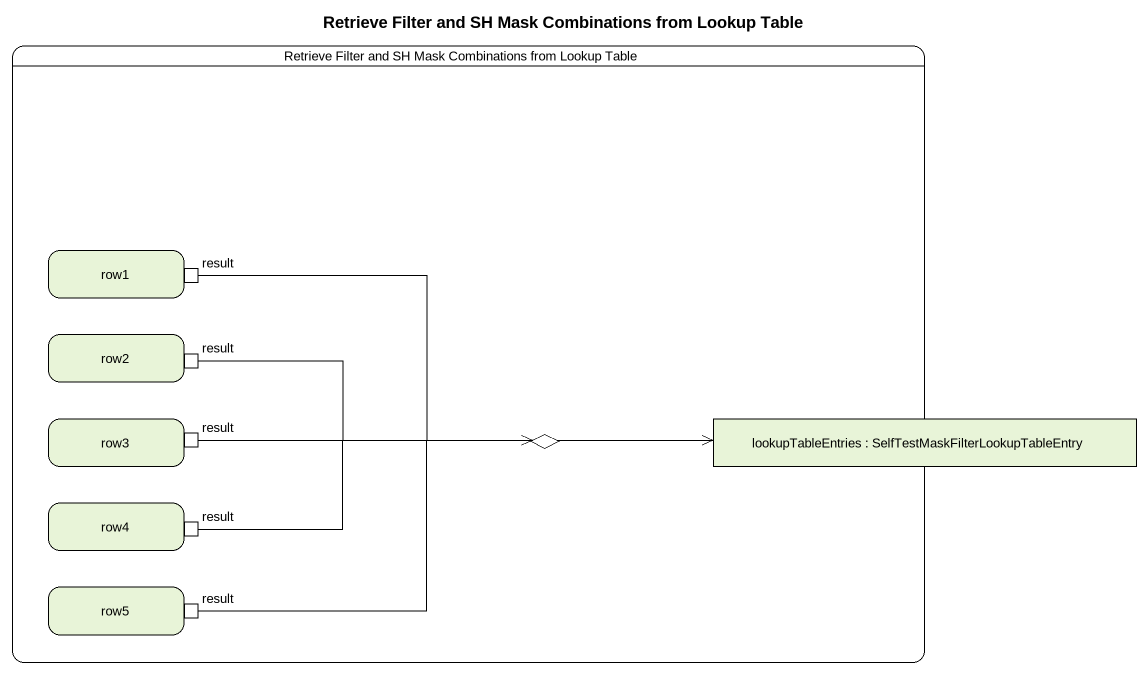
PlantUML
@startuml
title Retrieve Filter and SH Mask Combinations from Lookup Table
hide empty description
state "Retrieve Filter and SH Mask Combinations from Lookup Table" as Retrieve_Filter_and_SH_Mask {
  state row1 {
    state result <<outputPin>>
  }
  state row2 {
    state "result" as result_2 <<outputPin>>
  }
  state row3 {
    state "result" as result_3 <<outputPin>>
  }
  state choice1 <<choice>>
  state "lookupTableEntries : SelfTestMaskFilterLookupTableEntry" as lookupTableEntries <<object>>
  state row4 {
    state "result" as result_4 <<outputPin>>
  }
  state row5 {
    state "result" as result_5 <<outputPin>>
  }
}
result -right-> choice1
result_2 -right-> choice1
result_3 -right-> choice1
choice1 -right-> lookupTableEntries
result_4 -right-> choice1
result_5 -right-> choice1
@enduml
